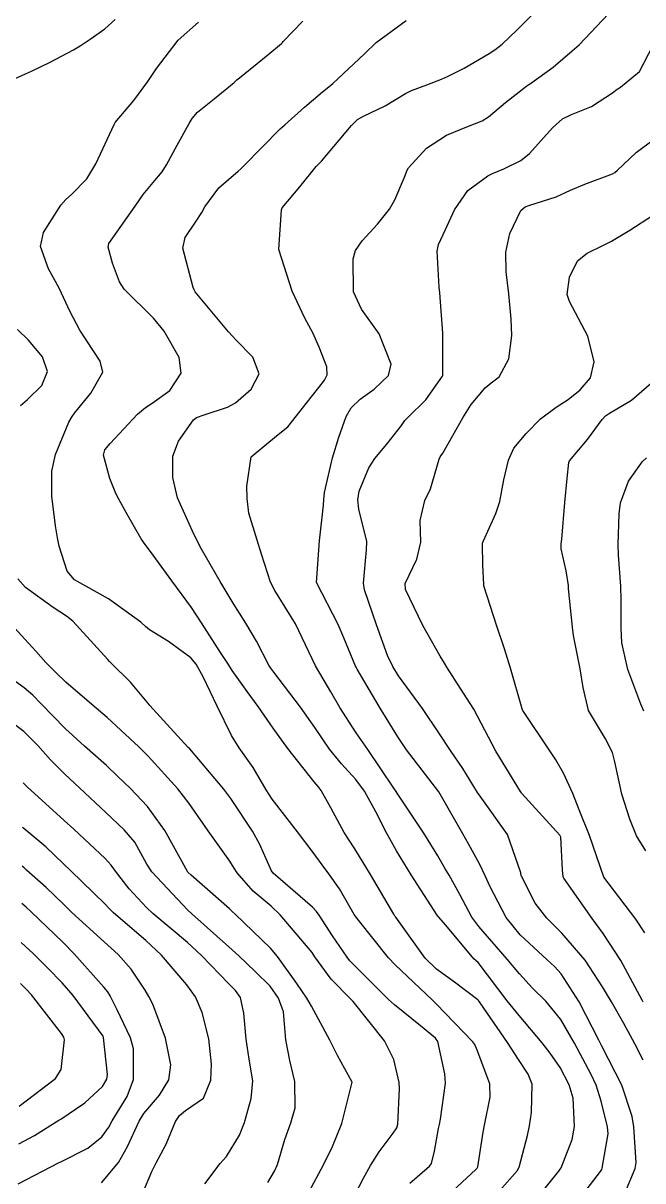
# Model space of a CAD drawing. Header units: metres. Extents: x 307586 to 320046, y 7427249 to 7434250.
# Drawn here: x 318113.9 to 318143.8, y 7431109.9 to 7431165.6 of the extents above; entities that cross this region are included whole.
import ezdxf

# ---------------------------------------------------------------- set-up
doc = ezdxf.new("R2010")
doc.units = ezdxf.units.M
doc.header["$MEASUREMENT"] = 0
doc.layers.add('Curvas de Nivel 1m', color=11, linetype='Continuous')
doc.layers.add('Curvas de Nivel 5m', color=15, linetype='Continuous')

msp = doc.modelspace()

# ---------------------------------------------------------------- linework, layer by layer
at = {"layer": 'Curvas de Nivel 1m', "flags": 128}
for points, elevation in [([(318140.917, 7431109.302), (318141.721, 7431110.338), (318141.789, 7431110.433), (318141.812, 7431110.499), (318142.088, 7431112.156), (318142.066, 7431112.497), (318141.765, 7431113.728), (318141.513, 7431114.503), (318141.28, 7431115.003), (318140.468, 7431116.513), (318139.81, 7431117.647), (318139.104, 7431118.531), (318138.457, 7431119.168), (318137.836, 7431119.842), (318137.24, 7431120.556), (318135.866, 7431122.133), (318135.543, 7431122.575), (318134.964, 7431123.664), (318134.441, 7431124.592), (318134.239, 7431124.937), (318133.902, 7431125.522), (318133.231, 7431126.607), (318131.942, 7431128.545), (318131.895, 7431128.62), (318131.78, 7431128.787), (318130.53, 7431130.634), (318129.975, 7431131.443), (318129.192, 7431132.652), (318128.753, 7431133.412), (318128.013, 7431134.67), (318127.046, 7431136.68), (318126.057, 7431138.279), (318125.843, 7431138.693), (318125.413, 7431140.037), (318125.206, 7431140.703), (318124.808, 7431142.004), (318124.722, 7431142.711), (318124.704, 7431143.297), (318124.912, 7431144.708), (318126.143, 7431145.728), (318126.682, 7431146.151), (318127.093, 7431146.681), (318127.559, 7431147.279), (318128.174, 7431148.048), (318128.439, 7431148.406), (318128.576, 7431148.664), (318128.567, 7431149.044), (318128.196, 7431149.985), (318127.878, 7431150.673), (318127.505, 7431151.385), (318126.895, 7431152.683), (318126.253, 7431154.69), (318126.372, 7431156.589), (318126.41, 7431156.689), (318127.262, 7431157.707), (318128.051, 7431158.673), (318128.178, 7431158.798), (318128.306, 7431158.928), (318129.746, 7431160.649), (318130.041, 7431160.931), (318130.33, 7431161.098), (318131.368, 7431161.599), (318132.347, 7431162.193), (318132.63, 7431162.336), (318133.377, 7431162.61), (318134.073, 7431162.885), (318134.357, 7431162.998), (318135.174, 7431163.4), (318136.368, 7431164.11), (318136.648, 7431164.289), (318136.99, 7431164.564), (318137.699, 7431165.237), (318138.387, 7431165.919)], 779), ([(318133.746, 7431108.599), (318135.722, 7431110.438), (318135.787, 7431110.505), (318135.824, 7431110.569), (318136.082, 7431112.233), (318136.14, 7431112.566), (318136.417, 7431113.913), (318136.394, 7431114.564), (318135.789, 7431116.172), (318135.672, 7431116.452), (318135.59, 7431116.573), (318133.82, 7431118.413), (318133.625, 7431118.602), (318131.84, 7431120.287), (318131.529, 7431120.623), (318130.078, 7431122.43), (318129.919, 7431122.64), (318129.874, 7431122.71), (318129.169, 7431123.934), (318128.659, 7431124.659), (318128.331, 7431125.098), (318127.903, 7431125.688), (318127.145, 7431126.678), (318125.936, 7431128.243), (318125.642, 7431128.695), (318125.016, 7431129.766), (318124.349, 7431130.714), (318123.972, 7431131.315), (318123.279, 7431132.727), (318122.61, 7431134.131), (318122.271, 7431134.737), (318122.016, 7431135.046), (318120.949, 7431135.826), (318120.029, 7431136.386), (318119.83, 7431136.562), (318119.613, 7431136.766), (318118.049, 7431137.882), (318116.426, 7431138.806), (318116.067, 7431139.217), (318115.687, 7431140.424), (318115.603, 7431140.817), (318115.509, 7431141.401), (318115.323, 7431142.822), (318115.324, 7431144.021), (318115.498, 7431144.82), (318116.149, 7431146.384), (318116.305, 7431146.655), (318116.412, 7431146.807), (318117.197, 7431147.771), (318117.775, 7431148.794), (318117.661, 7431149.323), (318116.675, 7431150.805), (318116.216, 7431151.694), (318115.681, 7431152.818), (318115.172, 7431153.756), (318114.779, 7431154.832), (318114.925, 7431155.496), (318115.755, 7431156.818), (318116.001, 7431157.09), (318116.281, 7431157.324), (318117.009, 7431158.086), (318117.446, 7431158.799), (318118.322, 7431160.701), (318118.377, 7431160.789), (318119.266, 7431161.849), (318119.939, 7431162.766), (318120.359, 7431163.393), (318121.407, 7431164.754), (318122.382, 7431165.613)], 776), ([(318136.86, 7431109.41), (318137.721, 7431110.376), (318137.814, 7431110.549), (318138.212, 7431112.077), (318138.316, 7431112.542), (318138.406, 7431113.187), (318138.435, 7431114.54), (318138.251, 7431115.017), (318137.785, 7431115.73), (318137.252, 7431116.555), (318135.938, 7431118.452), (318135.852, 7431118.57), (318135.823, 7431118.6), (318134.7, 7431119.455), (318133.838, 7431120.07), (318133.288, 7431120.606), (318131.872, 7431122.568), (318131.838, 7431122.62), (318131.779, 7431122.716), (318130.662, 7431124.632), (318129.905, 7431125.863), (318129.596, 7431126.331), (318129.392, 7431126.648), (318128.754, 7431127.834), (318128.29, 7431128.665), (318128.137, 7431128.86), (318127.947, 7431129.084), (318126.688, 7431130.683), (318125.978, 7431131.672), (318125.259, 7431132.701), (318124.721, 7431133.43), (318124.01, 7431134.444), (318123.827, 7431134.722), (318123.447, 7431135.298), (318122.533, 7431136.735), (318122.044, 7431137.468), (318121.106, 7431138.75), (318120.077, 7431140.161), (318119.814, 7431140.498), (318119.634, 7431140.767), (318118.987, 7431141.89), (318118.481, 7431142.784), (318118.368, 7431143.038), (318118.122, 7431143.677), (318117.817, 7431144.793), (318117.881, 7431145.047), (318118.139, 7431145.36), (318119.453, 7431146.77), (318119.834, 7431147.089), (318120.161, 7431147.288), (318121.011, 7431147.911), (318121.555, 7431148.746), (318121.452, 7431149.486), (318120.726, 7431150.755), (318120.212, 7431151.381), (318118.811, 7431152.781), (318118.576, 7431153.124), (318118.245, 7431154.025), (318118.042, 7431154.792), (318118.07, 7431154.976), (318118.257, 7431155.245), (318119.335, 7431156.774), (318119.726, 7431157.324), (318120.291, 7431157.999), (318120.634, 7431158.42), (318120.842, 7431158.755), (318121.364, 7431159.698), (318121.942, 7431160.744), (318122.082, 7431160.987), (318122.331, 7431161.298), (318123.143, 7431161.93), (318124.103, 7431162.722), (318124.235, 7431162.841), (318124.355, 7431162.943), (318125.719, 7431164.052), (318126.372, 7431164.595), (318126.42, 7431164.642), (318126.464, 7431164.689), (318127.397, 7431165.666)], 777), ([(318138.27, 7431108.541), (318139.721, 7431110.364), (318139.79, 7431110.452), (318139.833, 7431110.519), (318140.37, 7431111.887), (318140.483, 7431112.513), (318140.406, 7431113.874), (318140.22, 7431114.516), (318139.781, 7431115.348), (318139.303, 7431116.042), (318138.921, 7431116.533), (318137.812, 7431117.842), (318137.238, 7431118.556), (318135.841, 7431120.387), (318135.747, 7431120.476), (318135.629, 7431120.573), (318134.278, 7431122.183), (318133.924, 7431122.599), (318133.905, 7431122.631), (318133.874, 7431122.678), (318132.615, 7431124.613), (318131.904, 7431125.764), (318131.427, 7431126.625), (318130.916, 7431127.642), (318130.365, 7431128.636), (318129.948, 7431129.193), (318129.258, 7431129.952), (318128.685, 7431130.659), (318127.978, 7431131.692), (318127.286, 7431132.677), (318126.01, 7431134.356), (318125.866, 7431134.547), (318125.774, 7431134.694), (318125.175, 7431135.853), (318124.66, 7431136.711), (318124.047, 7431137.682), (318123.422, 7431138.726), (318122.534, 7431140.28), (318122.296, 7431140.738), (318122.089, 7431141.143), (318121.38, 7431142.747), (318121.154, 7431143.719), (318121.152, 7431144.75), (318121.421, 7431145.466), (318122.15, 7431146.491), (318122.288, 7431146.602), (318122.656, 7431146.735), (318123.777, 7431147.105), (318124.162, 7431147.318), (318124.911, 7431147.97), (318125.296, 7431148.703), (318124.991, 7431149.508), (318124.199, 7431150.329), (318123.828, 7431150.724), (318122.232, 7431152.652), (318122.171, 7431152.741), (318122.124, 7431152.851), (318121.632, 7431154.746), (318121.748, 7431155.256), (318122.266, 7431156.042), (318122.545, 7431156.462), (318122.697, 7431156.736), (318123.363, 7431157.653), (318124.299, 7431158.451), (318124.443, 7431158.576), (318124.572, 7431158.716), (318126.321, 7431160.484), (318126.426, 7431160.585), (318126.545, 7431160.688), (318127.483, 7431161.531), (318128.347, 7431162.276), (318128.569, 7431162.447), (318128.854, 7431162.662), (318130.367, 7431164.101), (318130.928, 7431164.642), (318132.384, 7431165.697)], 778), ([(318143.785, 7431115.705), (318143.377, 7431116.484), (318142.843, 7431117.454), (318142.251, 7431118.496), (318141.83, 7431119.232), (318140.981, 7431120.509), (318139.862, 7431121.808), (318139.141, 7431122.531), (318138.584, 7431123.243), (318137.918, 7431124.55), (318137.911, 7431124.568), (318137.895, 7431124.712), (318137.258, 7431126.557), (318135.94, 7431128.387), (318135.812, 7431128.572), (318135.097, 7431129.725), (318134.508, 7431130.592), (318133.975, 7431131.399), (318133.168, 7431132.608), (318132.009, 7431134.185), (318131.732, 7431134.623), (318131.484, 7431135.159), (318130.944, 7431136.631), (318130.37, 7431138.325), (318130.321, 7431138.637), (318130.468, 7431140.247), (318130.476, 7431140.636), (318130.106, 7431142.193), (318130.056, 7431142.641), (318130.117, 7431143.069), (318130.578, 7431144.186), (318130.875, 7431144.633), (318131.447, 7431145.32), (318132.149, 7431146.227), (318132.315, 7431146.455), (318132.467, 7431146.617), (318133.322, 7431147.452), (318134.122, 7431148.601), (318134.138, 7431148.646), (318134.148, 7431150.601), (318134.145, 7431150.66), (318133.993, 7431152.602), (318133.968, 7431152.87), (318133.861, 7431154.604), (318133.936, 7431154.923), (318134.263, 7431155.643), (318134.697, 7431156.594), (318135.351, 7431157.52), (318136.298, 7431158.23), (318136.528, 7431158.339), (318137.07, 7431158.562), (318137.9, 7431158.961), (318138.31, 7431159.306), (318139.418, 7431160.534), (318139.894, 7431160.962), (318140.333, 7431161.183), (318141.298, 7431161.556), (318142.349, 7431162.259), (318142.481, 7431162.368), (318142.686, 7431162.497), (318143.598, 7431163.25), (318144.238, 7431164.481)], 781), ([(318143.777, 7431118.48), (318143.723, 7431118.582), (318142.71, 7431120.491), (318141.862, 7431121.789), (318141.332, 7431122.505), (318139.96, 7431124.451), (318139.932, 7431124.52), (318139.896, 7431124.847), (318139.813, 7431126.423), (318139.769, 7431126.522), (318137.943, 7431128.528), (318137.924, 7431128.55), (318137.88, 7431128.615), (318136.689, 7431130.563), (318135.983, 7431131.908), (318135.628, 7431132.575), (318134.993, 7431133.576), (318134.332, 7431134.595), (318134.213, 7431134.795), (318134.018, 7431135.122), (318133.18, 7431136.609), (318132.337, 7431138.339), (318132.332, 7431138.617), (318132.89, 7431139.796), (318133.084, 7431140.61), (318133.053, 7431141.656), (318133.278, 7431142.608), (318133.551, 7431143.173), (318133.965, 7431144.602), (318134.019, 7431144.716), (318134.136, 7431144.898), (318135.103, 7431146.586), (318135.507, 7431147.236), (318136.175, 7431148.04), (318136.47, 7431148.275), (318136.852, 7431148.563), (318137.318, 7431149.433), (318137.46, 7431150.557), (318137.433, 7431151.339), (318137.311, 7431152.559), (318137.188, 7431153.616), (318137.172, 7431154.561), (318137.371, 7431155.45), (318137.892, 7431156.554), (318138.097, 7431156.731), (318138.277, 7431156.8), (318139.589, 7431157.225), (318140.288, 7431157.537), (318140.972, 7431157.834), (318142.3, 7431158.329), (318142.412, 7431158.389), (318142.538, 7431158.498), (318143.45, 7431159.35), (318144.318, 7431160.011)], 782), ([(318143.863, 7431121.818), (318143.429, 7431122.484), (318141.893, 7431124.5), (318141.203, 7431126.507), (318140.703, 7431127.741), (318140.389, 7431128.516), (318139.953, 7431129.506), (318139.578, 7431130.145), (318139.316, 7431130.53), (318137.992, 7431132.51), (318137.969, 7431132.55), (318137.954, 7431132.59), (318137.395, 7431134.556), (318137.104, 7431135.477), (318136.736, 7431136.563), (318136.119, 7431138.513), (318136.107, 7431138.57), (318136.072, 7431139.506), (318136.044, 7431140.532), (318136.054, 7431140.57), (318136.06, 7431140.594), (318136.084, 7431140.644), (318136.683, 7431141.985), (318136.878, 7431142.562), (318137.083, 7431143.6), (318137.295, 7431144.558), (318137.563, 7431145.131), (318138.146, 7431145.841), (318138.842, 7431146.54), (318139.595, 7431147.095), (318140.167, 7431147.468), (318140.75, 7431147.939), (318141.242, 7431148.509), (318141.422, 7431149.276), (318141.114, 7431150.511), (318140.228, 7431152.186), (318140.123, 7431152.522), (318140.241, 7431153.351), (318140.626, 7431154.14), (318141.09, 7431154.512), (318141.872, 7431154.889), (318142.259, 7431155.09), (318143.138, 7431155.618), (318144.272, 7431156.36)], 783), ([(318143.906, 7431125.768), (318143.46, 7431126.485), (318143.132, 7431127.281), (318142.754, 7431128.492), (318142.413, 7431130.041), (318142.306, 7431130.497), (318141.973, 7431131.146), (318141.147, 7431132.508), (318140.897, 7431133.618), (318140.753, 7431134.513), (318140.428, 7431136.117), (318140.372, 7431136.517), (318140.192, 7431138.388), (318140.182, 7431138.519), (318140.07, 7431139.224), (318139.841, 7431140.284), (318139.829, 7431140.524), (318139.858, 7431140.752), (318140.016, 7431142.521), (318140.125, 7431143.679), (318140.208, 7431144.444), (318140.242, 7431144.519), (318141.108, 7431145.546), (318141.811, 7431146.503), (318141.974, 7431146.684), (318142.158, 7431146.811), (318143.216, 7431147.441), (318144.18, 7431148.279)], 784), ([(318129.705, 7431108.817), (318130.331, 7431110.019), (318130.668, 7431110.631), (318131.07, 7431111.289), (318131.746, 7431112.184), (318131.927, 7431112.442), (318131.975, 7431112.618), (318132.062, 7431114.325), (318132.047, 7431114.617), (318131.784, 7431115.736), (318131.34, 7431116.625), (318129.821, 7431118.525), (318129.702, 7431118.642), (318128.764, 7431119.588), (318127.987, 7431120.668), (318127.846, 7431120.874), (318126.32, 7431122.686), (318125.877, 7431123.099), (318125.014, 7431123.833), (318124.24, 7431124.715), (318124.106, 7431124.928), (318123.898, 7431125.267), (318122.856, 7431126.731), (318121.932, 7431128.043), (318121.39, 7431128.746), (318119.959, 7431130.324), (318119.74, 7431130.543), (318119.506, 7431130.767), (318117.984, 7431132.184), (318117.259, 7431132.797), (318116.004, 7431133.879), (318115.527, 7431134.336), (318115.039, 7431134.825), (318114.553, 7431135.367), (318114.024, 7431135.948), (318113.216, 7431136.848)], 774), ([(318127.71, 7431109.375), (318128.396, 7431110.66), (318128.837, 7431111.553), (318129.282, 7431112.647), (318129.773, 7431114.64), (318129.065, 7431115.93), (318128.703, 7431116.656), (318127.817, 7431118.292), (318127.589, 7431118.672), (318127.115, 7431119.392), (318126.186, 7431120.687), (318125.849, 7431121.086), (318124.153, 7431122.716), (318124.008, 7431122.852), (318123.875, 7431122.97), (318122.032, 7431124.598), (318121.893, 7431124.722), (318121.877, 7431124.74), (318121.855, 7431124.779), (318120.765, 7431126.751), (318119.93, 7431127.899), (318119.103, 7431128.773), (318118.51, 7431129.343), (318117.954, 7431129.865), (318116.907, 7431130.801), (318115.976, 7431131.649), (318114.819, 7431132.828), (318114.414, 7431133.25), (318114, 7431133.597), (318112.254, 7431134.858)], 773), ([(318125.714, 7431109.817), (318126.047, 7431110.359), (318126.185, 7431110.685), (318126.535, 7431111.888), (318126.831, 7431112.679), (318127.031, 7431113.407), (318127.012, 7431114.678), (318126.778, 7431115.685), (318126.582, 7431116.682), (318126.47, 7431118.027), (318126.237, 7431118.686), (318125.829, 7431119.25), (318125.104, 7431119.969), (318124.32, 7431120.713), (318123.849, 7431121.151), (318122.059, 7431122.738), (318121.875, 7431122.917), (318120.145, 7431124.757), (318119.897, 7431125.131), (318119.316, 7431126.178), (318118.813, 7431126.776), (318117.925, 7431127.613), (318116.663, 7431128.803), (318115.949, 7431129.459), (318115.271, 7431130.135), (318114.66, 7431130.83), (318113.973, 7431131.503), (318112.171, 7431132.858)], 772), ([(318122.689, 7431109.754), (318123.42, 7431110.723), (318123.564, 7431110.883), (318123.728, 7431111.072), (318124.365, 7431112.089), (318124.593, 7431112.707), (318124.912, 7431113.851), (318124.991, 7431114.702), (318124.825, 7431115.746), (318124.681, 7431116.707), (318124.559, 7431117.961), (318124.409, 7431118.711), (318124.164, 7431119.053), (318123.83, 7431119.385), (318122.531, 7431120.733), (318121.852, 7431121.358), (318120.188, 7431122.757), (318119.876, 7431123.046), (318119.052, 7431123.94), (318118.394, 7431124.782), (318118.183, 7431125.073), (318117.899, 7431125.391), (318116.382, 7431126.805), (318115.919, 7431127.231), (318114.147, 7431128.837), (318114.045, 7431128.94), (318113.945, 7431129.038)], 771), ([(318117.713, 7431109.801), (318118.529, 7431110.778), (318118.967, 7431111.539), (318119.524, 7431112.763), (318119.757, 7431113.14), (318120.504, 7431114.014), (318120.956, 7431114.748), (318121.048, 7431115.48), (318120.794, 7431116.75), (318120.188, 7431118.386), (318120.002, 7431118.758), (318119.826, 7431119.067), (318119.145, 7431120.08), (318118.517, 7431120.78), (318117.852, 7431121.382), (318116.298, 7431122.806), (318115.877, 7431123.215), (318115.056, 7431123.994), (318114.114, 7431124.837), (318113.996, 7431124.941), (318113.895, 7431125.033)], 769), ([(318113.712, 7431109.754), (318115.683, 7431110.771), (318115.723, 7431110.792), (318115.761, 7431110.81), (318117.067, 7431111.463), (318117.741, 7431112.003), (318118.063, 7431112.471), (318118.233, 7431112.783), (318118.948, 7431113.956), (318119.259, 7431114.768), (318119.259, 7431116.24), (318119.111, 7431116.77), (318118.469, 7431118.124), (318118.14, 7431118.785), (318118.02, 7431118.982), (318117.827, 7431119.215), (318116.404, 7431120.804), (318115.851, 7431121.367), (318114.326, 7431122.833), (318114.093, 7431123.054), (318113.877, 7431123.228)], 768), ([(318113.735, 7431111.677), (318114.489, 7431112.081), (318115.665, 7431112.811), (318115.753, 7431112.867), (318116.916, 7431113.644), (318117.769, 7431114.427), (318117.976, 7431114.787), (318118.004, 7431115.016), (318117.817, 7431116.79), (318117.794, 7431116.853), (318116.359, 7431118.805), (318115.829, 7431119.416), (318115.134, 7431120.119), (318114.428, 7431120.831), (318113.851, 7431121.352)], 767), ([(318113.759, 7431113.488), (318115.504, 7431114.814), (318115.777, 7431115.25), (318115.93, 7431116.67), (318115.904, 7431116.809), (318115.796, 7431116.988), (318114.346, 7431118.832), (318114.096, 7431119.106), (318113.828, 7431119.378)], 766)]:
    msp.add_lwpolyline(points, dxfattribs=dict(at, elevation=elevation))
at = {"layer": 'Curvas de Nivel 5m', "flags": 128}
for points, elevation in [([(318142.904, 7431109.296), (318143.399, 7431110.483), (318143.442, 7431110.768), (318143.337, 7431112.484), (318143.254, 7431112.989), (318142.759, 7431114.49), (318141.792, 7431116.367), (318141.719, 7431116.501), (318141.64, 7431116.656), (318140.705, 7431118.511), (318139.836, 7431119.842), (318139.518, 7431120.203), (318139.168, 7431120.53), (318137.861, 7431121.724), (318137.182, 7431122.557), (318136.418, 7431124.035), (318136.184, 7431124.567), (318135.899, 7431125.146), (318135.397, 7431126.067), (318135.106, 7431126.582), (318133.943, 7431128.6), (318132.397, 7431130.616), (318131.972, 7431131.247), (318131.133, 7431132.629), (318130.012, 7431134.501), (318129.963, 7431134.591), (318129.938, 7431134.641), (318129.384, 7431136.007), (318129.111, 7431136.654), (318128.063, 7431138.67), (318128.209, 7431140.668), (318128.392, 7431142.382), (318128.408, 7431142.666), (318128.443, 7431142.992), (318128.839, 7431144.659), (318129.141, 7431145.653), (318129.494, 7431146.65), (318129.735, 7431147.07), (318130.166, 7431147.485), (318130.834, 7431147.972), (318131.525, 7431148.627), (318131.648, 7431149.166), (318131.08, 7431150.631), (318130.221, 7431151.823), (318129.84, 7431152.646), (318129.833, 7431154.231), (318129.932, 7431154.645), (318130.257, 7431155.097), (318130.999, 7431155.899), (318131.568, 7431156.627), (318131.824, 7431157.08), (318132.296, 7431158.161), (318132.426, 7431158.494), (318132.493, 7431158.618), (318133.361, 7431159.561), (318134.319, 7431160.178), (318135.301, 7431160.585), (318136.025, 7431160.877), (318136.33, 7431161.07), (318137.153, 7431161.75), (318138.188, 7431162.552), (318138.285, 7431162.619), (318138.354, 7431162.665), (318139.441, 7431163.46), (318140.37, 7431164.239), (318140.704, 7431164.525), (318142.391, 7431166.312)], 780), ([(318113.424, 7431162.849), (318114.059, 7431163.14), (318114.357, 7431163.257), (318115.22, 7431163.685), (318116.368, 7431164.295), (318116.689, 7431164.487), (318117.169, 7431164.802), (318117.875, 7431165.298), (318118.382, 7431165.748)], 775), ([(318113.821, 7431147.18), (318114.162, 7431147.475), (318114.853, 7431148.149), (318115.113, 7431148.826), (318114.886, 7431149.525), (318114.198, 7431150.333), (318113.673, 7431150.845)], 775), ([(318143.807, 7431132.482), (318143.666, 7431132.814), (318143.034, 7431134.49), (318142.756, 7431135.762), (318142.719, 7431136.493), (318142.724, 7431137.822), (318142.706, 7431138.494), (318142.592, 7431139.981), (318142.574, 7431140.495), (318142.629, 7431141.971), (318142.696, 7431142.494), (318143.069, 7431143.545), (318143.741, 7431144.484), (318143.945, 7431144.671)], 785), ([(318132.551, 7431109.775), (318133.5, 7431110.602), (318133.595, 7431110.731), (318133.734, 7431111.318), (318133.939, 7431112.408), (318133.973, 7431112.597), (318134.027, 7431112.867), (318134.267, 7431114.593), (318134.232, 7431115.048), (318133.896, 7431116.598), (318133.795, 7431116.754), (318133.058, 7431117.354), (318131.819, 7431118.351), (318131.529, 7431118.623), (318129.839, 7431120.294), (318129.672, 7431120.473), (318129.538, 7431120.645), (318128.839, 7431121.675), (318128.183, 7431122.665), (318128.058, 7431122.851), (318127.877, 7431123.057), (318125.97, 7431124.689), (318125.894, 7431124.801), (318125.317, 7431126.109), (318124.987, 7431126.704), (318123.936, 7431128.277), (318123.599, 7431128.723), (318121.962, 7431130.663), (318121.895, 7431130.741), (318120.694, 7431132.041), (318120.041, 7431132.76), (318119.993, 7431132.818), (318119.114, 7431133.884), (318118.189, 7431134.787), (318118.101, 7431134.876), (318118.015, 7431134.974), (318116.337, 7431136.807), (318116.036, 7431137.046), (318115.393, 7431137.47), (318114.057, 7431138.428), (318113.699, 7431138.844)], 775), ([(318119.708, 7431109.316), (318120.135, 7431110.34), (318120.345, 7431110.754), (318120.83, 7431111.656), (318121.279, 7431112.745), (318121.464, 7431113.035), (318121.758, 7431113.272), (318122.618, 7431113.878), (318122.981, 7431114.728), (318123.007, 7431115.502), (318122.875, 7431116.729), (318122.558, 7431117.986), (318122.237, 7431118.736), (318121.829, 7431119.328), (318120.601, 7431120.752), (318119.853, 7431121.454), (318118.29, 7431122.784), (318118.079, 7431122.991), (318117.877, 7431123.211), (318116.246, 7431124.806), (318115.896, 7431125.147), (318115.032, 7431125.951), (318113.986, 7431126.839), (318113.914, 7431126.895)], 770)]:
    msp.add_lwpolyline(points, dxfattribs=dict(at, elevation=elevation))

doc.saveas('drawing.dxf')
